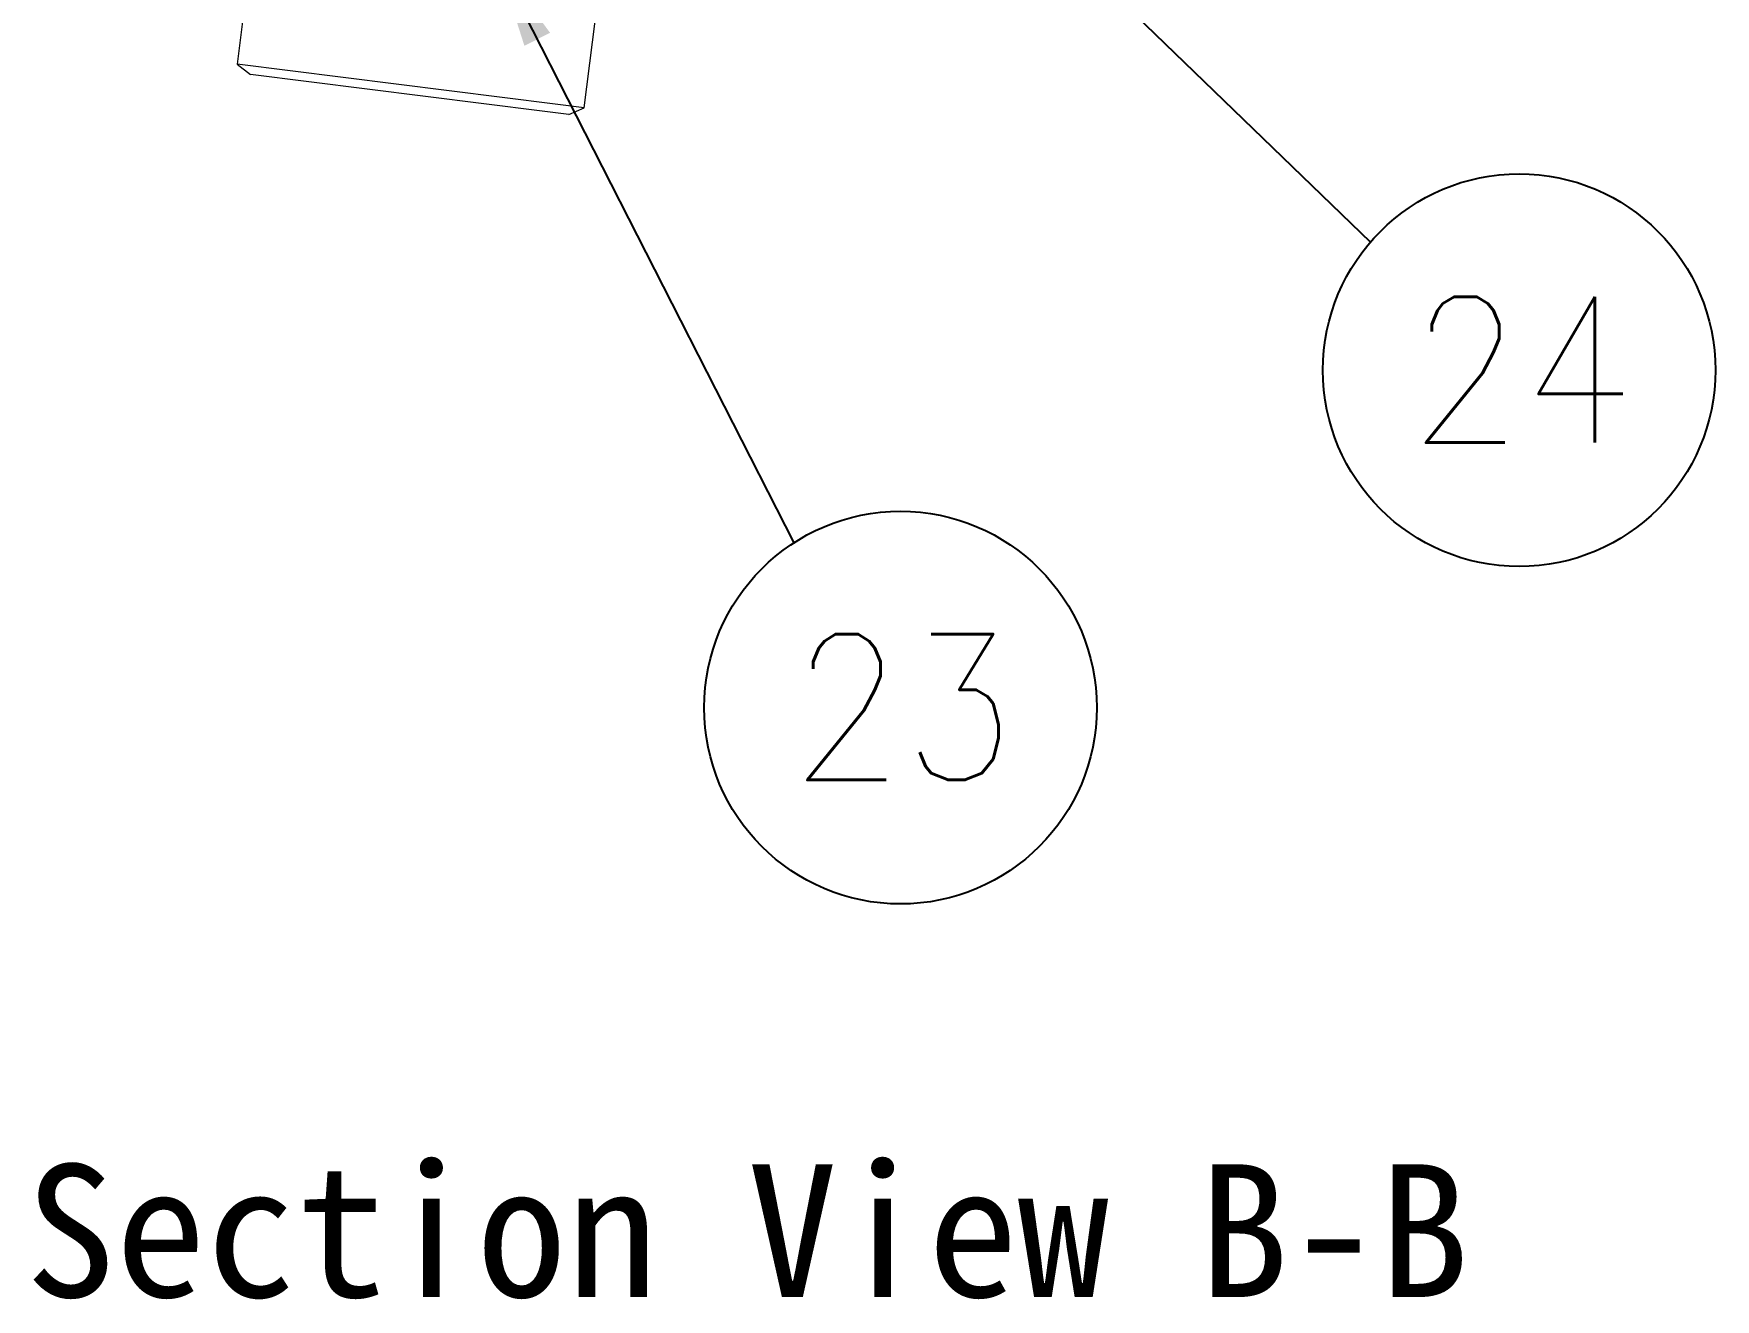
# Model space of a CAD drawing. Extents: x 14808 to 20058, y -13198 to -11680.
# Drawn here: x 15191.2 to 15248.8, y -12801.3 to -12757.9 of the extents above; entities that cross this region are included whole.
import ezdxf

# ---------------------------------------------------------------- set-up
doc = ezdxf.new("R2010")
doc.units = 0
doc.header["$LTSCALE"] = 7
doc.header["$MEASUREMENT"] = 0
doc.layers.get('0').update_dxf_attribs({"color": 2, "linetype": 'CONTINUOUS'})
doc.styles.add('GHS', font='romans', dxfattribs={"bigfont": 'ghs'})
doc.styles.add('TEXTSTYLE_0', font='txt.shx', dxfattribs={"width": 0.8, "bigfont": 'whgtxt.shx'})
doc.dimstyles.new('STANDARD$7', dxfattribs={"dimtxt": 3.5, "dimasz": 3, "dimexe": 1, "dimexo": 0.0625, "dimgap": 1, "dimtad": 1, "dimdec": 4, "dimzin": 0, "dimdsep": 46, "dimtxsty": 'GHS', "dimcen": 1, "dimclrt": 2, "dimadec": 0, "dimazin": 0, "dimtfac": 1, "dimtdec": 4, "dimtofl": 0, "dimtmove": 0, "dimatfit": 3, "dimfxl": 1, "dimtolj": 1, "dimtzin": 0, "dimarcsym": 0})

# ---------------------------------------------------------------- blocks, each defined once
blk = doc.blocks.new('A$C00114FDB')
at = {"color": 2}
blk.add_circle((3.366, 3.366), 3.366, dxfattribs=at)
at = {"color": 2, "insert": (3.41, 3.376), "char_height": 2.5, "width": 5.41323, "attachment_point": 5, "style": 'TEXTSTYLE_0'}
blk.add_mtext('{\\W0.9;23}', dxfattribs=at)
blk = doc.blocks.new('A$C79B907B1')
at = {"color": 2}
blk.add_circle((3.366, 3.366), 3.366, dxfattribs=at)
at = {"color": 2, "insert": (3.41, 3.376), "char_height": 2.5, "width": 5.41323, "attachment_point": 5, "style": 'TEXTSTYLE_0'}
blk.add_mtext('{\\W0.9;24}', dxfattribs=at)
blk = doc.blocks.new('A$C7AC5709A')
at = {"color": 7, "linetype": 'Continuous', "lineweight": 15}
for p, q in [((13.41, 2.826), (13.163, 0.86)), ((19.117, 0.112), (19.364, 2.077)), ((13.163, 0.86), (13.393, 0.686)), ((18.619, 0.175), (13.163, 0.86)), ((18.394, 0.057), (13.393, 0.686)), ((18.851, 0), (18.394, 0.057)), ((19.117, 0.112), (18.619, 0.175)), ((18.851, 0), (19.117, 0.112))]:
    blk.add_line(p, q, dxfattribs=at)

msp = doc.modelspace()

# ---------------------------------------------------------------- block references
at = {"xscale": 2, "yscale": 2, "zscale": 2}
for name, p in [('A$C7AC5709A', (15171.82, -12760.658)), ('A$C79B907B1', (15235.387, -12776.157)), ('A$C00114FDB', (15214.167, -12787.727))]:
    msp.add_blockref(name, p, dxfattribs=at)

# ---------------------------------------------------------------- texts
at = {"color": 2}
msp.add_text('Section View B-B', height=4.55, dxfattribs=at).set_placement((15190.881, -12801.204))

# ---------------------------------------------------------------- leaders
for points in [[(15209.999, -12738.932), (15237.019, -12765.032)], [(15207.076, -12755.408), (15217.245, -12775.343)]]:
    msp.add_leader(points, dimstyle='STANDARD$7', override={"dimtxt": 3, "dimexo": 0.3, "dimgap": 2, "dimtad": 0, "dimdec": 1, "dimzin": 8, "dimcen": 0, "dimclrd": 2, "dimclre": 2, "dimazin": 2, "dimtp": 0.1, "dimtfac": 0.5, "dimtdec": 1, "dimfxl": 2.5, "dimarcsym": 1})

doc.saveas('drawing.dxf')
